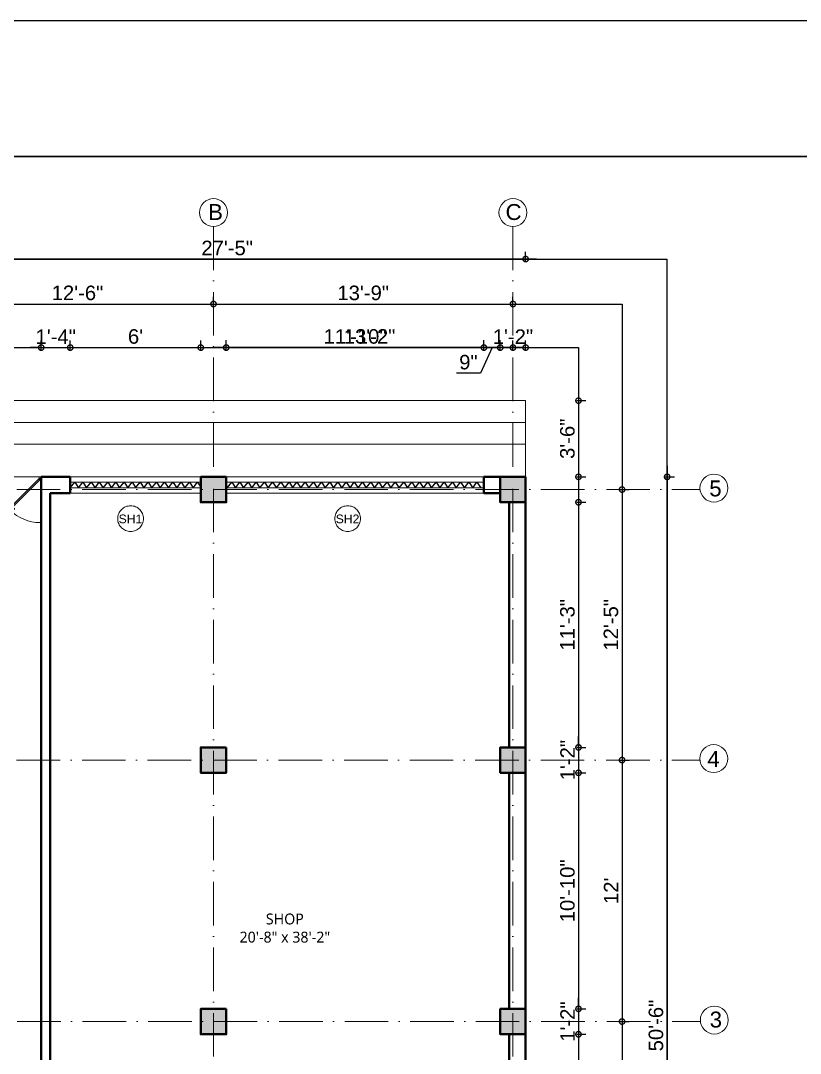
# Model space of a CAD drawing. Header units: inches. Extents: x -71 to 2682309, y -3332 to 801571.
# Drawn here: x 2655795 to 2656225, y 801002 to 801571 of the extents above; entities that cross this region are included whole.
import ezdxf

# ---------------------------------------------------------------- set-up
doc = ezdxf.new("R2010")
doc.units = ezdxf.units.IN
doc.header["$MEASUREMENT"] = 0
doc.header["$PDMODE"] = 99
doc.linetypes.add('ACAD_ISO10W100', pattern=[18, 12, -3, 0, -3])
doc.linetypes.add('SOLID', pattern=[0])
for name, color, linetype, lineweight in [('BORDER', 5, 'Continuous', 60), ('CONC. OUTLINE RA', 150, 'Continuous', 40), ('dimension EA', 251, 'Continuous', 5), ('ele 4', 114, 'Continuous', 9), ('elev 2', 20, 'Continuous', 25), ('HATCH RA', 8, 'Continuous', 9), ('PUERTAS', 7, 'Continuous', 13), ('stair EA', 132, 'Continuous', 5), ('TEXT RA', 254, 'Continuous', 20), ('TEXTURE EA', 8, 'ACAD_ISO10W100', 9), ('wall EA', 24, 'Continuous', 40), ('Win EA', 114, 'Continuous', 5)]:
    doc.layers.add(name, color=color, linetype=linetype, lineweight=lineweight)
for name, color, linetype in [('HACTH', 7, 'Continuous'), ('lettring', 7, 'Continuous'), ('text EA', 7, 'Continuous')]:
    doc.layers.add(name, color=color, linetype=linetype)
doc.styles.add('EAPL', font='arial.ttf', dxfattribs={"height": 8})
doc.styles.get("Standard").update_dxf_attribs({"font": 'arial.ttf'})
doc.dimstyles.new('EA Copy of 1-8', dxfattribs={"dimtxt": 8, "dimasz": 6, "dimexe": 4, "dimexo": 6, "dimgap": 2, "dimtad": 1, "dimdec": 0, "dimzin": 0, "dimdsep": 46, "dimlunit": 3, "dimtxsty": 'EAPL', "dimblk": 'DOTSMALL', "dimcen": -0.09, "dimdle": 6, "dimclrd": 256, "dimclre": 256, "dimclrt": 256, "dimadec": 0, "dimazin": 0, "dimtfac": 8, "dimtdec": 0, "dimtix": 1, "dimtmove": 0, "dimatfit": 3, "dimldrblk": 'OPEN30', "dimfxl": 1, "dimfxlon": 1, "dimtolj": 1, "dimtzin": 0, "dimlwd": -1, "dimlwe": -1, "dimarcsym": 0})

# ---------------------------------------------------------------- blocks, each defined once
blk = doc.blocks.new('COLUMN')
at = {"layer": 'HACTH', "lineweight": 30, "transparency": 33554541}
h = blk.add_hatch(color=256, dxfattribs=at)
h.dxf.hatch_style = 1
h.paths.add_polyline_path([(2659104.19, 784576.38), (2659090.19, 784576.38), (2659090.19, 784562.38), (2659104.19, 784562.38)])
at = {"layer": 'CONC. OUTLINE RA'}
blk.add_lwpolyline([(2659090.19, 784576.38), (2659104.19, 784576.38), (2659104.19, 784562.38), (2659090.19, 784562.38)], close=True, dxfattribs=at)
blk = doc.blocks.new('3ft')
at = {"layer": 'PUERTAS', "color": 6}
for p, q in [((1.01, 2.52), (25.23, 26.74)), ((26.05, 25.92), (1.77, 1.64)), ((26.05, 25.92), (25.23, 26.74)), ((0, 2.4), (0, 0)), ((0.72, 2.4), (0, 2.4)), ((1.6, 0), (0, 0)), ((0.72, 1.52), (0.72, 2.44)), ((0.8, 1.52), (0.72, 1.52)), ((0.8, 1.52), (0.8, 2.41)), ((0.8, 1.2), (0.8, 1.52)), ((1.6, 1.2), (0.8, 1.2)), ((1.57, 1.84), (0.94, 2.47)), ((1.63, 1.89), (0.97, 2.55)), ((1.63, 1.89), (1.57, 1.84)), ((1.77, 1.64), (1.57, 1.84)), ((1.6, 0), (1.6, 1.2)), ((34.4, 0), (34.4, 1.2)), ((34.4, 1.2), (35.2, 1.2)), ((34.4, 0), (36, 0)), ((35.2, 1.2), (35.2, 2.4)), ((35.2, 2.4), (36, 2.4)), ((36, 0), (36, 2.4))]:
    blk.add_line(p, q, dxfattribs=at)
at = {"layer": 'PUERTAS', "color": 8}
for p, q in [((22.57, 24.94), (21.65, 25.68)), ((22.63, 24.99), (21.69, 25.75)), ((22.74, 25.1), (21.84, 25.9)), ((22.13, 26.28), (21.98, 26.13)), ((22.88, 25.24), (22.01, 26.06)), ((22.13, 26.28), (22.27, 26.42)), ((22.29, 26.41), (22.27, 26.42)), ((23.16, 25.52), (22.34, 26.39)), ((23.3, 25.66), (22.5, 26.56)), ((23.41, 25.77), (22.65, 26.71)), ((23.46, 25.83), (22.72, 26.75)), ((22.95, 24.96), (22.84, 25.07)), ((22.98, 24.99), (22.86, 25.1)), ((23.03, 25.04), (22.91, 25.15)), ((23.11, 25.12), (22.99, 25.23)), ((23.28, 25.3), (23.17, 25.41)), ((23.36, 25.37), (23.25, 25.49)), ((23.31, 24.94), (23.28, 25.08)), ((23.41, 25.43), (23.3, 25.54)), ((23.46, 25.09), (23.32, 25.13)), ((23.44, 25.45), (23.33, 25.56)), ((23.64, 25.27), (23.41, 25.22)), ((23.87, 25.49), (23.49, 25.3)), ((24.08, 25.71), (23.57, 25.38)), ((22.69, 24.32), (23.02, 24.83)), ((22.91, 24.53), (23.1, 24.91)), ((23.13, 24.76), (23.18, 24.99)), ((23.63, 23.38), (24.14, 23.72)), ((23.84, 23.6), (24.22, 23.79)), ((24.07, 23.82), (24.3, 23.88)), ((24.25, 24), (24.39, 23.97)), ((24.25, 23.26), (24.99, 22.34)), ((24.27, 23.64), (24.38, 23.53)), ((24.3, 23.67), (24.41, 23.56)), ((24.3, 23.32), (25.06, 22.38)), ((24.35, 23.72), (24.46, 23.61)), ((24.4, 24.15), (24.43, 24.01)), ((24.41, 23.43), (25.2, 22.53)), ((24.43, 23.8), (24.54, 23.69)), ((24.58, 24.33), (24.52, 24.1)), ((24.55, 23.57), (25.37, 22.7)), ((24.6, 23.97), (24.72, 23.86)), ((24.8, 24.56), (24.61, 24.18)), ((25.02, 24.77), (24.68, 24.26)), ((24.68, 24.05), (24.79, 23.94)), ((24.73, 24.1), (24.85, 23.99)), ((24.76, 24.13), (24.87, 24.02)), ((24.83, 23.85), (25.7, 23.03)), ((24.97, 23.99), (25.87, 23.2)), ((25.08, 24.1), (26.02, 23.34)), ((25.14, 24.15), (26.06, 23.41)), ((25.58, 22.82), (25.43, 22.67)), ((25.58, 22.82), (25.73, 22.97)), ((25.72, 22.98), (25.73, 22.97)), ((0, 0), (36, 0))]:
    blk.add_line(p, q, dxfattribs=at)
at = {"layer": 'PUERTAS', "color": 1}
for p, q in [((21.67, 25.73), (22.17, 26.23)), ((22.49, 24.95), (21.67, 25.61)), ((21.7, 25.82), (22.14, 26.26)), ((21.73, 25.79), (21.7, 25.82)), ((22.58, 26.7), (22.14, 26.26)), ((22.67, 26.73), (22.17, 26.23)), ((22.61, 26.67), (22.58, 26.7)), ((22.6, 24.96), (23.02, 25.38)), ((22.7, 25.07), (22.71, 25.06)), ((23.45, 25.91), (22.79, 26.73)), ((22.82, 25.06), (23.08, 25.32)), ((22.94, 24.95), (22.83, 25.07)), ((22.93, 24.94), (23.19, 25.21)), ((23.44, 25.81), (23.02, 25.38)), ((23.34, 25.58), (23.08, 25.32)), ((23.46, 25.47), (23.19, 25.21)), ((23.33, 25.7), (23.34, 25.69)), ((23.45, 25.46), (23.33, 25.57)), ((23.57, 25.47), (23.57, 25.47)), ((24.15, 25.79), (23.68, 25.48)), ((23.68, 25.48), (23.68, 25.48)), ((24.27, 25.78), (24.26, 25.79)), ((22.61, 24.25), (22.92, 24.72)), ((22.62, 24.13), (22.61, 24.14)), ((22.92, 24.72), (22.92, 24.72)), ((22.93, 24.84), (22.93, 24.83)), ((23.44, 23.31), (23.45, 23.3)), ((23.56, 23.3), (24.03, 23.61)), ((24.03, 23.61), (24.03, 23.62)), ((24.14, 23.62), (24.14, 23.62)), ((24.25, 23.62), (24.51, 23.89)), ((24.26, 23.29), (24.69, 23.71)), ((24.26, 23.63), (24.37, 23.52)), ((24.26, 23.18), (24.92, 22.37)), ((24.37, 23.52), (24.63, 23.77)), ((24.37, 23.4), (24.37, 23.4)), ((24.78, 24.15), (24.51, 23.89)), ((24.89, 24.03), (24.63, 23.77)), ((25.11, 24.14), (24.69, 23.71)), ((24.77, 24.14), (24.88, 24.03)), ((24.79, 24.38), (24.78, 24.37)), ((24.78, 24.26), (24.78, 24.26)), ((25.1, 24.84), (24.79, 24.38)), ((25, 24.03), (25, 24.03)), ((25.04, 22.36), (25.54, 22.86)), ((25.09, 24.96), (25.1, 24.95)), ((25.1, 22.42), (25.13, 22.39)), ((25.13, 22.39), (25.57, 22.83)), ((25.22, 24.14), (26.03, 23.48)), ((26.04, 23.37), (25.54, 22.86)), ((26.01, 23.27), (25.57, 22.83)), ((25.98, 23.3), (26.01, 23.27))]:
    blk.add_line(p, q, dxfattribs=at)
at = {"layer": 'PUERTAS', "color": 2}
for p, q in [((21.99, 26.11), (21.98, 26.13)), ((25.42, 22.68), (25.43, 22.67))]:
    blk.add_line(p, q, dxfattribs=at)
at = {"layer": 'PUERTAS', "color": 6}
for radius in [0.155, 0.0752]:
    blk.add_circle((0.82, 2.56), radius, dxfattribs=at)
blk.add_arc((0.82, 2.56), 34.38, 359.72845, 90.03333, dxfattribs=at)
at = {"layer": 'PUERTAS', "color": 1}
for centre, start, end in [((22.73, 26.68), 38.92363, 135), ((22.77, 25.12), 225, 315), ((23.28, 25.63), 315, 45), ((23.39, 25.86), 315, 38.92363), ((23.51, 25.41), 50.25725, 135), ((23.62, 25.53), 230.25725, 315), ((24.2, 25.73), 45, 135), ((22.54, 25.01), 231.07637, 315), ((22.67, 24.2), 135, 225), ((22.99, 24.89), 135, 219.74275), ((22.87, 24.78), 315, 39.74275), ((23.51, 23.36), 225, 315), ((24.09, 23.56), 50.25725, 135), ((24.2, 23.68), 230.25725, 315), ((24.32, 23.23), 135, 218.92363), ((24.42, 23.46), 135, 225), ((24.84, 24.31), 135, 219.74275), ((24.72, 24.21), 315, 39.74275), ((24.94, 23.98), 45, 135), ((24.98, 22.42), 218.92363, 315), ((25.04, 24.89), 315, 45), ((25.17, 24.08), 51.07637, 135), ((25.98, 23.42), 315, 51.07637)]:
    blk.add_arc(centre, 0.08, start, end, dxfattribs=at)
blk = doc.blocks.new('*U327')
at = {"color": 3, "xscale": -1}
blk.add_blockref('3ft', (42, 0), dxfattribs=at)
blk = doc.blocks.new('_DotSmall')
at = {"color": 0, "linetype": 'ByBlock', "const_width": 0.5}
blk.add_lwpolyline([(-0.0625, 0, 1), (0.0625, 0, 1)], format="xyb", close=True, dxfattribs=at)
blk = doc.blocks.new('*D336')
at = {"layer": 'Defpoints', "color": 0, "transparency": 16777216}
for p in [(2656073.54, 801319.52), (11434.87, 800733.14), (11512.98, 800733.14)]:
    blk.add_point(p, dxfattribs=at)
at = {"layer": 'dimension EA', "transparency": 16777216}
for p, q in [((11512.98, 801325.52), (11512.98, 800727.14)), ((11513.98, 801319.52), (11508.98, 801319.52)), ((11511.98, 800733.14), (11516.98, 800733.14))]:
    blk.add_line(p, q, dxfattribs=at)
at = {"layer": 'dimension EA', "transparency": 16777216, "xscale": 6, "yscale": 6, "zscale": 6}
for p, rotation in [((11512.98, 801319.52), 90), ((11512.98, 800733.14), 270)]:
    blk.add_blockref('_DotSmall', p, dxfattribs=dict(at, rotation=rotation))
at = {"layer": 'dimension EA', "transparency": 16777216, "insert": (11506.89, 801026.33), "char_height": 8, "attachment_point": 5, "rotation": 90, "style": 'EAPL'}
blk.add_mtext('\\A1;48\'-10"', dxfattribs=at)
blk = doc.blocks.new('_Open30')
at = {"color": 0, "linetype": 'ByBlock', "lineweight": -2}
for p, q in [((-1, 0.268), (0, 0)), ((0, 0), (-1, -0.268)), ((0, 0), (-1, 0))]:
    blk.add_line(p, q, dxfattribs=at)
blk = doc.blocks.new('*D461')
at = {"layer": 'Defpoints', "color": 0, "transparency": 16777216}
for p in [(2655806.61, 801390.7), (2655758.64, 801319.52), (2655806.61, 801319.52)]:
    blk.add_point(p, dxfattribs=at)
at = {"layer": 'lettring', "transparency": 16777216}
for p, q in [((2655758.64, 801389.7), (2655758.64, 801394.7)), ((2655806.61, 801389.7), (2655806.61, 801394.7)), ((2655752.64, 801390.7), (2655812.61, 801390.7))]:
    blk.add_line(p, q, dxfattribs=at)
at = {"layer": 'lettring', "transparency": 16777216, "xscale": 6, "yscale": 6, "zscale": 6, "rotation": 180}
blk.add_blockref('_DotSmall', (2655758.64, 801390.7), dxfattribs=at)
at = {"layer": 'lettring', "transparency": 16777216, "xscale": 6, "yscale": 6, "zscale": 6}
blk.add_blockref('_DotSmall', (2655806.61, 801390.7), dxfattribs=at)
at = {"layer": 'lettring', "transparency": 16777216, "insert": (2655782.62, 801396.7), "char_height": 8, "attachment_point": 5, "style": 'EAPL'}
blk.add_mtext("\\A1;4'", dxfattribs=at)
blk = doc.blocks.new('*D462')
at = {"layer": 'Defpoints', "color": 0, "transparency": 16777216}
for p in [(2655822.61, 801390.7), (2655806.61, 801319.52), (2655822.61, 801319.52)]:
    blk.add_point(p, dxfattribs=at)
at = {"layer": 'lettring', "transparency": 16777216}
for p, q in [((2655806.61, 801389.7), (2655806.61, 801394.7)), ((2655822.61, 801389.7), (2655822.61, 801394.7)), ((2655806.61, 801390.7), (2655800.61, 801390.7)), ((2655806.61, 801390.7), (2655822.61, 801390.7)), ((2655822.61, 801390.7), (2655828.61, 801390.7))]:
    blk.add_line(p, q, dxfattribs=at)
at = {"layer": 'lettring', "transparency": 16777216, "xscale": 6, "yscale": 6, "zscale": 6}
blk.add_blockref('_DotSmall', (2655806.61, 801390.7), dxfattribs=at)
at = {"layer": 'lettring', "transparency": 16777216, "xscale": 6, "yscale": 6, "zscale": 6, "rotation": 180}
blk.add_blockref('_DotSmall', (2655822.61, 801390.7), dxfattribs=at)
at = {"layer": 'lettring', "transparency": 16777216, "insert": (2655814.61, 801396.72), "char_height": 8, "attachment_point": 5, "style": 'EAPL'}
blk.add_mtext('\\A1;1\'-4"', dxfattribs=at)
blk = doc.blocks.new('*D463')
at = {"layer": 'Defpoints', "color": 0, "transparency": 16777216}
for p in [(2655894.54, 801390.7), (2655822.61, 801319.52), (2655894.54, 801319.52)]:
    blk.add_point(p, dxfattribs=at)
at = {"layer": 'lettring', "transparency": 16777216}
for p, q in [((2655822.61, 801389.7), (2655822.61, 801394.7)), ((2655894.54, 801389.7), (2655894.54, 801394.7)), ((2655816.61, 801390.7), (2655900.54, 801390.7))]:
    blk.add_line(p, q, dxfattribs=at)
at = {"layer": 'lettring', "transparency": 16777216, "xscale": 6, "yscale": 6, "zscale": 6, "rotation": 180}
blk.add_blockref('_DotSmall', (2655822.61, 801390.7), dxfattribs=at)
at = {"layer": 'lettring', "transparency": 16777216, "xscale": 6, "yscale": 6, "zscale": 6}
blk.add_blockref('_DotSmall', (2655894.54, 801390.7), dxfattribs=at)
at = {"layer": 'lettring', "transparency": 16777216, "insert": (2655858.57, 801396.79), "char_height": 8, "attachment_point": 5, "style": 'EAPL'}
blk.add_mtext("\\A1;6'", dxfattribs=at)
blk = doc.blocks.new('*D464')
at = {"layer": 'Defpoints', "color": 0, "transparency": 16777216}
for p in [(2655908.54, 801390.7), (2655908.54, 801319.52), (2656066.54, 801319.52)]:
    blk.add_point(p, dxfattribs=at)
at = {"layer": 'lettring', "transparency": 16777216}
for p, q in [((2655908.54, 801389.7), (2655908.54, 801394.7)), ((2656066.54, 801389.7), (2656066.54, 801394.7)), ((2656072.54, 801390.7), (2655902.54, 801390.7))]:
    blk.add_line(p, q, dxfattribs=at)
at = {"layer": 'lettring', "transparency": 16777216, "xscale": 6, "yscale": 6, "zscale": 6, "rotation": 180}
blk.add_blockref('_DotSmall', (2655908.54, 801390.7), dxfattribs=at)
at = {"layer": 'lettring', "transparency": 16777216, "xscale": 6, "yscale": 6, "zscale": 6}
blk.add_blockref('_DotSmall', (2656066.54, 801390.7), dxfattribs=at)
at = {"layer": 'lettring', "transparency": 16777216, "insert": (2655987.54, 801396.79), "char_height": 8, "attachment_point": 5, "style": 'EAPL'}
blk.add_mtext('\\A1;13\'-2"', dxfattribs=at)
blk = doc.blocks.new('*D465')
at = {"layer": 'Defpoints', "color": 0, "transparency": 16777216}
for p in [(2656050.54, 801390.71), (2655908.54, 801319.52), (2656050.54, 801319.56)]:
    blk.add_point(p, dxfattribs=at)
at = {"layer": 'lettring', "transparency": 16777216}
for p, q in [((2655908.54, 801389.71), (2655908.54, 801394.71)), ((2656050.54, 801389.71), (2656050.54, 801394.71)), ((2655902.54, 801390.71), (2656056.54, 801390.71))]:
    blk.add_line(p, q, dxfattribs=at)
at = {"layer": 'lettring', "transparency": 16777216, "xscale": 6, "yscale": 6, "zscale": 6, "rotation": 180}
blk.add_blockref('_DotSmall', (2655908.54, 801390.71), dxfattribs=at)
at = {"layer": 'lettring', "transparency": 16777216, "xscale": 6, "yscale": 6, "zscale": 6}
blk.add_blockref('_DotSmall', (2656050.54, 801390.71), dxfattribs=at)
at = {"layer": 'lettring', "transparency": 16777216, "insert": (2655979.54, 801396.8), "char_height": 8, "attachment_point": 5, "style": 'EAPL'}
blk.add_mtext('\\A1;11\'-10"', dxfattribs=at)
blk = doc.blocks.new('*D466')
at = {"layer": 'Defpoints', "color": 0, "transparency": 16777216}
for p in [(2656059.54, 801390.71), (2656050.54, 801319.56), (2656059.54, 801319.52)]:
    blk.add_point(p, dxfattribs=at)
at = {"layer": 'lettring', "transparency": 16777216}
for p, q in [((2656050.54, 801389.71), (2656050.54, 801394.71)), ((2656059.54, 801389.71), (2656059.54, 801394.71)), ((2656044.54, 801390.71), (2656065.54, 801390.71)), ((2656055.04, 801390.71), (2656048.61, 801376.55)), ((2656048.61, 801376.55), (2656035.41, 801376.55))]:
    blk.add_line(p, q, dxfattribs=at)
at = {"layer": 'lettring', "transparency": 16777216, "xscale": 6, "yscale": 6, "zscale": 6, "rotation": 180}
blk.add_blockref('_DotSmall', (2656050.54, 801390.71), dxfattribs=at)
at = {"layer": 'lettring', "transparency": 16777216, "xscale": 6, "yscale": 6, "zscale": 6}
blk.add_blockref('_DotSmall', (2656059.54, 801390.71), dxfattribs=at)
at = {"layer": 'lettring', "transparency": 16777216, "insert": (2656042.01, 801382.64), "char_height": 8, "attachment_point": 5, "style": 'EAPL'}
blk.add_mtext('\\A1;9"', dxfattribs=at)
blk = doc.blocks.new('*D467')
at = {"layer": 'Defpoints', "color": 0, "transparency": 16777216}
for p in [(2656073.54, 801390.7), (2656059.54, 801319.52), (2656073.54, 801319.52)]:
    blk.add_point(p, dxfattribs=at)
at = {"layer": 'lettring', "transparency": 16777216}
for p, q in [((2656059.54, 801389.7), (2656059.54, 801394.7)), ((2656073.54, 801389.7), (2656073.54, 801394.7)), ((2656059.54, 801390.7), (2656053.54, 801390.7)), ((2656059.54, 801390.7), (2656073.54, 801390.7)), ((2656073.54, 801390.7), (2656079.54, 801390.7))]:
    blk.add_line(p, q, dxfattribs=at)
at = {"layer": 'lettring', "transparency": 16777216, "xscale": 6, "yscale": 6, "zscale": 6}
blk.add_blockref('_DotSmall', (2656059.54, 801390.7), dxfattribs=at)
at = {"layer": 'lettring', "transparency": 16777216, "xscale": 6, "yscale": 6, "zscale": 6, "rotation": 180}
blk.add_blockref('_DotSmall', (2656073.54, 801390.7), dxfattribs=at)
at = {"layer": 'lettring', "transparency": 16777216, "insert": (2656066.54, 801396.72), "char_height": 8, "attachment_point": 5, "style": 'EAPL'}
blk.add_mtext('\\A1;1\'-2"', dxfattribs=at)
blk = doc.blocks.new('*D468')
at = {"layer": 'Defpoints', "color": 0, "transparency": 16777216}
for p in [(2655901.54, 801414.7), (2655751.64, 801312.52), (2655901.54, 801312.52)]:
    blk.add_point(p, dxfattribs=at)
at = {"layer": 'lettring', "transparency": 16777216}
for p, q in [((2655751.64, 801413.7), (2655751.64, 801418.7)), ((2655901.54, 801413.7), (2655901.54, 801418.7)), ((2655745.64, 801414.7), (2655907.54, 801414.7))]:
    blk.add_line(p, q, dxfattribs=at)
at = {"layer": 'lettring', "transparency": 16777216, "xscale": 6, "yscale": 6, "zscale": 6, "rotation": 180}
blk.add_blockref('_DotSmall', (2655751.64, 801414.7), dxfattribs=at)
at = {"layer": 'lettring', "transparency": 16777216, "xscale": 6, "yscale": 6, "zscale": 6}
blk.add_blockref('_DotSmall', (2655901.54, 801414.7), dxfattribs=at)
at = {"layer": 'lettring', "transparency": 16777216, "insert": (2655826.59, 801420.79), "char_height": 8, "attachment_point": 5, "style": 'EAPL'}
blk.add_mtext('\\A1;12\'-6"', dxfattribs=at)
blk = doc.blocks.new('*D469')
at = {"layer": 'Defpoints', "color": 0, "transparency": 16777216}
for p in [(2656066.54, 801414.7), (2655901.54, 801312.52), (2656066.54, 801312.52)]:
    blk.add_point(p, dxfattribs=at)
at = {"layer": 'lettring', "transparency": 16777216}
for p, q in [((2655901.54, 801413.7), (2655901.54, 801418.7)), ((2656066.54, 801413.7), (2656066.54, 801418.7)), ((2655895.54, 801414.7), (2656072.54, 801414.7))]:
    blk.add_line(p, q, dxfattribs=at)
at = {"layer": 'lettring', "transparency": 16777216, "xscale": 6, "yscale": 6, "zscale": 6, "rotation": 180}
blk.add_blockref('_DotSmall', (2655901.54, 801414.7), dxfattribs=at)
at = {"layer": 'lettring', "transparency": 16777216, "xscale": 6, "yscale": 6, "zscale": 6}
blk.add_blockref('_DotSmall', (2656066.54, 801414.7), dxfattribs=at)
at = {"layer": 'lettring', "transparency": 16777216, "insert": (2655984.04, 801420.79), "char_height": 8, "attachment_point": 5, "style": 'EAPL'}
blk.add_mtext('\\A1;13\'-9"', dxfattribs=at)
blk = doc.blocks.new('*D470')
at = {"layer": 'Defpoints', "color": 0, "transparency": 16777216}
for p in [(2655744.64, 801439.45), (2655744.64, 801319.52), (2656073.54, 801319.52)]:
    blk.add_point(p, dxfattribs=at)
at = {"layer": 'lettring', "transparency": 16777216}
for p, q in [((2655744.64, 801438.45), (2655744.64, 801443.45)), ((2656073.54, 801438.45), (2656073.54, 801443.45)), ((2656079.54, 801439.45), (2655738.64, 801439.45))]:
    blk.add_line(p, q, dxfattribs=at)
at = {"layer": 'lettring', "transparency": 16777216, "xscale": 6, "yscale": 6, "zscale": 6, "rotation": 180}
blk.add_blockref('_DotSmall', (2655744.64, 801439.45), dxfattribs=at)
at = {"layer": 'lettring', "transparency": 16777216, "xscale": 6, "yscale": 6, "zscale": 6}
blk.add_blockref('_DotSmall', (2656073.54, 801439.45), dxfattribs=at)
at = {"layer": 'lettring', "transparency": 16777216, "insert": (2655909.09, 801445.53), "char_height": 8, "attachment_point": 5, "style": 'EAPL'}
blk.add_mtext('\\A1;27\'-5"', dxfattribs=at)
blk = doc.blocks.new('*D471')
at = {"layer": 'Defpoints', "color": 0, "transparency": 16777216}
for p in [(2656073.54, 801361.49), (2656073.54, 801319.52), (2656102.66, 801319.52)]:
    blk.add_point(p, dxfattribs=at)
at = {"layer": 'lettring', "transparency": 16777216}
for p, q in [((2656102.66, 801367.49), (2656102.66, 801313.52)), ((2656101.66, 801361.49), (2656106.66, 801361.49)), ((2656101.66, 801319.52), (2656106.66, 801319.52))]:
    blk.add_line(p, q, dxfattribs=at)
at = {"layer": 'lettring', "transparency": 16777216, "xscale": 6, "yscale": 6, "zscale": 6}
for p, rotation in [((2656102.66, 801361.49), 90), ((2656102.66, 801319.52), 270)]:
    blk.add_blockref('_DotSmall', p, dxfattribs=dict(at, rotation=rotation))
at = {"layer": 'lettring', "transparency": 16777216, "insert": (2656096.57, 801340.5), "char_height": 8, "attachment_point": 5, "rotation": 90, "style": 'EAPL'}
blk.add_mtext('\\A1;3\'-6"', dxfattribs=at)
blk = doc.blocks.new('*D472')
at = {"layer": 'Defpoints', "color": 0, "transparency": 16777216}
for p in [(0, 801319.52), (29.12, 801305.52), (2656073.44, 801305.52)]:
    blk.add_point(p, dxfattribs=at)
at = {"layer": 'lettring', "transparency": 16777216}
for p, q in [((29.12, 801319.52), (29.12, 801325.52)), ((28.12, 801319.52), (33.12, 801319.52)), ((29.12, 801319.52), (29.12, 801305.52)), ((30.12, 801305.52), (25.12, 801305.52)), ((29.12, 801305.52), (29.12, 801299.52))]:
    blk.add_line(p, q, dxfattribs=at)
at = {"layer": 'lettring', "transparency": 16777216, "xscale": 6, "yscale": 6, "zscale": 6}
for p, rotation in [((29.12, 801319.52), 270), ((29.12, 801305.52), 90)]:
    blk.add_blockref('_DotSmall', p, dxfattribs=dict(at, rotation=rotation))
at = {"layer": 'lettring', "transparency": 16777216, "insert": (23.1, 801312.52), "char_height": 8, "attachment_point": 5, "rotation": 90, "style": 'EAPL'}
blk.add_mtext('\\A1;1\'-2"', dxfattribs=at)
blk = doc.blocks.new('*D473')
at = {"layer": 'Defpoints', "color": 0, "transparency": 16777216}
for p in [(2656073.44, 801305.52), (2656073.54, 801170.52), (2656102.66, 801170.52)]:
    blk.add_point(p, dxfattribs=at)
at = {"layer": 'lettring', "transparency": 16777216}
for p, q in [((2656102.66, 801311.52), (2656102.66, 801164.52)), ((2656101.66, 801305.52), (2656106.66, 801305.52)), ((2656101.66, 801170.52), (2656106.66, 801170.52))]:
    blk.add_line(p, q, dxfattribs=at)
at = {"layer": 'lettring', "transparency": 16777216, "xscale": 6, "yscale": 6, "zscale": 6}
for p, rotation in [((2656102.66, 801305.52), 90), ((2656102.66, 801170.52), 270)]:
    blk.add_blockref('_DotSmall', p, dxfattribs=dict(at, rotation=rotation))
at = {"layer": 'lettring', "transparency": 16777216, "insert": (2656096.57, 801238.02), "char_height": 8, "attachment_point": 5, "rotation": 90, "style": 'EAPL'}
blk.add_mtext('\\A1;11\'-3"', dxfattribs=at)
blk = doc.blocks.new('*D474')
at = {"layer": 'Defpoints', "color": 0, "transparency": 16777216}
for p in [(2656073.54, 801170.52), (2656073.54, 801156.52), (2656102.66, 801156.52)]:
    blk.add_point(p, dxfattribs=at)
at = {"layer": 'lettring', "transparency": 16777216}
for p, q in [((2656102.66, 801170.52), (2656102.66, 801176.52)), ((2656101.66, 801170.52), (2656106.66, 801170.52)), ((2656102.66, 801170.52), (2656102.66, 801156.52)), ((2656101.66, 801156.52), (2656106.66, 801156.52)), ((2656102.66, 801156.52), (2656102.66, 801150.52))]:
    blk.add_line(p, q, dxfattribs=at)
at = {"layer": 'lettring', "transparency": 16777216, "xscale": 6, "yscale": 6, "zscale": 6}
for p, rotation in [((2656102.66, 801170.52), 270), ((2656102.66, 801156.52), 90)]:
    blk.add_blockref('_DotSmall', p, dxfattribs=dict(at, rotation=rotation))
at = {"layer": 'lettring', "transparency": 16777216, "insert": (2656096.64, 801163.52), "char_height": 8, "attachment_point": 5, "rotation": 90, "style": 'EAPL'}
blk.add_mtext('\\A1;1\'-2"', dxfattribs=at)
blk = doc.blocks.new('*D475')
at = {"layer": 'Defpoints', "color": 0, "transparency": 16777216}
for p in [(2656073.54, 801156.52), (2656073.54, 801026.51), (2656102.66, 801026.51)]:
    blk.add_point(p, dxfattribs=at)
at = {"layer": 'lettring', "transparency": 16777216}
for p, q in [((2656102.66, 801162.52), (2656102.66, 801020.51)), ((2656101.66, 801156.52), (2656106.66, 801156.52)), ((2656101.66, 801026.51), (2656106.66, 801026.51))]:
    blk.add_line(p, q, dxfattribs=at)
at = {"layer": 'lettring', "transparency": 16777216, "xscale": 6, "yscale": 6, "zscale": 6}
for p, rotation in [((2656102.66, 801156.52), 90), ((2656102.66, 801026.51), 270)]:
    blk.add_blockref('_DotSmall', p, dxfattribs=dict(at, rotation=rotation))
at = {"layer": 'lettring', "transparency": 16777216, "insert": (2656096.57, 801091.51), "char_height": 8, "attachment_point": 5, "rotation": 90, "style": 'EAPL'}
blk.add_mtext('\\A1;10\'-10"', dxfattribs=at)
blk = doc.blocks.new('*D476')
at = {"layer": 'Defpoints', "color": 0, "transparency": 16777216}
for p in [(2656073.54, 801026.51), (2656073.54, 801012.51), (2656102.66, 801012.51)]:
    blk.add_point(p, dxfattribs=at)
at = {"layer": 'lettring', "transparency": 16777216}
for p, q in [((2656102.66, 801026.51), (2656102.66, 801032.51)), ((2656101.66, 801026.51), (2656106.66, 801026.51)), ((2656102.66, 801026.51), (2656102.66, 801012.51)), ((2656101.66, 801012.51), (2656106.66, 801012.51)), ((2656102.66, 801012.51), (2656102.66, 801006.51))]:
    blk.add_line(p, q, dxfattribs=at)
at = {"layer": 'lettring', "transparency": 16777216, "xscale": 6, "yscale": 6, "zscale": 6}
for p, rotation in [((2656102.66, 801026.51), 270), ((2656102.66, 801012.51), 90)]:
    blk.add_blockref('_DotSmall', p, dxfattribs=dict(at, rotation=rotation))
at = {"layer": 'lettring', "transparency": 16777216, "insert": (2656096.64, 801019.51), "char_height": 8, "attachment_point": 5, "rotation": 90, "style": 'EAPL'}
blk.add_mtext('\\A1;1\'-2"', dxfattribs=at)
blk = doc.blocks.new('*D477')
at = {"layer": 'Defpoints', "color": 0, "transparency": 16777216}
for p in [(2656073.54, 801012.51), (2656073.54, 800857.02), (2656102.66, 800857.02)]:
    blk.add_point(p, dxfattribs=at)
at = {"layer": 'lettring', "transparency": 16777216}
for p, q in [((2656102.66, 801018.51), (2656102.66, 800851.02)), ((2656101.66, 801012.51), (2656106.66, 801012.51)), ((2656101.66, 800857.02), (2656106.66, 800857.02))]:
    blk.add_line(p, q, dxfattribs=at)
at = {"layer": 'lettring', "transparency": 16777216, "xscale": 6, "yscale": 6, "zscale": 6}
for p, rotation in [((2656102.66, 801012.51), 90), ((2656102.66, 800857.02), 270)]:
    blk.add_blockref('_DotSmall', p, dxfattribs=dict(at, rotation=rotation))
at = {"layer": 'lettring', "transparency": 16777216, "insert": (2656096.64, 800934.76), "char_height": 8, "attachment_point": 5, "rotation": 90, "style": 'EAPL'}
blk.add_mtext('\\A1;12\'-11"', dxfattribs=at)
blk = doc.blocks.new('*D494')
at = {"layer": 'Defpoints', "color": 0, "transparency": 16777216}
for p in [(0, 801319.52), (-29.14, 801305.52), (2656356.37, 801305.52)]:
    blk.add_point(p, dxfattribs=at)
at = {"layer": 'lettring', "transparency": 16777216}
for p, q in [((-29.14, 801319.52), (-29.14, 801325.52)), ((-28.14, 801319.52), (-33.14, 801319.52)), ((-29.14, 801319.52), (-29.14, 801305.52)), ((-28.14, 801305.52), (-33.14, 801305.52)), ((-29.14, 801305.52), (-29.14, 801299.52))]:
    blk.add_line(p, q, dxfattribs=at)
at = {"layer": 'lettring', "transparency": 16777216, "xscale": 6, "yscale": 6, "zscale": 6}
for p, rotation in [((-29.14, 801319.52), 270), ((-29.14, 801305.52), 90)]:
    blk.add_blockref('_DotSmall', p, dxfattribs=dict(at, rotation=rotation))
at = {"layer": 'lettring', "transparency": 16777216, "insert": (-35.16, 801312.52), "char_height": 8, "attachment_point": 5, "rotation": 90, "style": 'EAPL'}
blk.add_mtext('\\A1;1\'-2"', dxfattribs=at)
blk = doc.blocks.new('*D508')
at = {"layer": 'Defpoints', "color": 0, "transparency": 16777216}
for p in [(2656066.54, 801312.52), (2656066.54, 801163.52), (2656126.66, 801163.52)]:
    blk.add_point(p, dxfattribs=at)
at = {"layer": 'lettring', "transparency": 16777216}
for p, q in [((2656126.66, 801318.52), (2656126.66, 801157.52)), ((2656125.66, 801312.52), (2656130.66, 801312.52)), ((2656125.66, 801163.52), (2656130.66, 801163.52))]:
    blk.add_line(p, q, dxfattribs=at)
at = {"layer": 'lettring', "transparency": 16777216, "xscale": 6, "yscale": 6, "zscale": 6}
for p, rotation in [((2656126.66, 801312.52), 90), ((2656126.66, 801163.52), 270)]:
    blk.add_blockref('_DotSmall', p, dxfattribs=dict(at, rotation=rotation))
at = {"layer": 'lettring', "transparency": 16777216, "insert": (2656120.57, 801238.02), "char_height": 8, "attachment_point": 5, "rotation": 90, "style": 'EAPL'}
blk.add_mtext('\\A1;12\'-5"', dxfattribs=at)
blk = doc.blocks.new('*D509')
at = {"layer": 'Defpoints', "color": 0, "transparency": 16777216}
for p in [(2656066.54, 801163.52), (2656066.54, 801019.51), (2656126.66, 801019.51)]:
    blk.add_point(p, dxfattribs=at)
at = {"layer": 'lettring', "transparency": 16777216}
for p, q in [((2656126.66, 801169.52), (2656126.66, 801013.51)), ((2656125.66, 801163.52), (2656130.66, 801163.52)), ((2656125.66, 801019.51), (2656130.66, 801019.51))]:
    blk.add_line(p, q, dxfattribs=at)
at = {"layer": 'lettring', "transparency": 16777216, "xscale": 6, "yscale": 6, "zscale": 6}
for p, rotation in [((2656126.66, 801163.52), 90), ((2656126.66, 801019.51), 270)]:
    blk.add_blockref('_DotSmall', p, dxfattribs=dict(at, rotation=rotation))
at = {"layer": 'lettring', "transparency": 16777216, "insert": (2656120.64, 801091.51), "char_height": 8, "attachment_point": 5, "rotation": 90, "style": 'EAPL'}
blk.add_mtext("\\A1;12'", dxfattribs=at)
blk = doc.blocks.new('*D510')
at = {"layer": 'Defpoints', "color": 0, "transparency": 16777216}
for p in [(2656066.54, 801019.51), (2656066.54, 800850.02), (2656126.66, 800850.02)]:
    blk.add_point(p, dxfattribs=at)
at = {"layer": 'lettring', "transparency": 16777216}
for p, q in [((2656126.66, 801025.51), (2656126.66, 800844.02)), ((2656125.66, 801019.51), (2656130.66, 801019.51)), ((2656125.66, 800850.02), (2656130.66, 800850.02))]:
    blk.add_line(p, q, dxfattribs=at)
at = {"layer": 'lettring', "transparency": 16777216, "xscale": 6, "yscale": 6, "zscale": 6}
for p, rotation in [((2656126.66, 801019.51), 90), ((2656126.66, 800850.02), 270)]:
    blk.add_blockref('_DotSmall', p, dxfattribs=dict(at, rotation=rotation))
at = {"layer": 'lettring', "transparency": 16777216, "insert": (2656120.64, 800934.76), "char_height": 8, "attachment_point": 5, "rotation": 90, "style": 'EAPL'}
blk.add_mtext('\\A1;14\'-1"', dxfattribs=at)
blk = doc.blocks.new('*D512')
at = {"layer": 'Defpoints', "color": 0, "transparency": 16777216}
for p in [(2656073.54, 801319.52), (2656073.44, 800715.14), (2656151.4, 800715.13)]:
    blk.add_point(p, dxfattribs=at)
at = {"layer": 'lettring', "transparency": 16777216}
for p, q in [((2656151.5, 801325.5), (2656151.4, 800709.13)), ((2656150.5, 801319.51), (2656155.5, 801319.5)), ((2656150.4, 800715.13), (2656155.4, 800715.12))]:
    blk.add_line(p, q, dxfattribs=at)
at = {"layer": 'lettring', "transparency": 16777216, "xscale": 6, "yscale": 6, "zscale": 6}
for p, rotation in [((2656151.5, 801319.5), 89.99097236137503), ((2656151.4, 800715.13), 269.990972361375)]:
    blk.add_blockref('_DotSmall', p, dxfattribs=dict(at, rotation=rotation))
at = {"layer": 'lettring', "transparency": 16777216, "insert": (2656145.36, 801017.32), "char_height": 8, "attachment_point": 5, "rotation": 89.991, "style": 'EAPL'}
blk.add_mtext('\\A1;50\'-6"', dxfattribs=at)

msp = doc.modelspace()

# ---------------------------------------------------------------- linework, layer by layer
at = {"layer": 'BORDER', "lineweight": 30}
msp.add_lwpolyline([(2658533.98, 801495.99), (2656997.87, 801495.99), (2655557.36, 801495.99), (2655557.36, 800447.59), (2655557.36, 799405.33), (2656997.87, 799405.33), (2658533.98, 799405.33)], dxfattribs=at)
at = {"layer": 'Defpoints'}
for points in [[(2655428.79, 801570.77), (2658596.79, 801570.77), (2658596.79, 799330.54), (2655428.79, 799330.54)], [(2655666.69, 801439.45), (2656151.4, 801439.45), (2656151.4, 800617.11), (2655666.69, 800617.11)], [(2655691.43, 801414.7), (2656126.66, 801414.7), (2656126.66, 800641.85), (2655691.43, 800641.85)], [(2655715.43, 801390.7), (2656102.66, 801390.7), (2656102.66, 800665.85), (2655715.43, 800665.85)]]:
    msp.add_lwpolyline(points, close=True, dxfattribs=at)
at = {"layer": 'ele 4', "linetype": 'SOLID'}
for p, q in [((2656050.54, 801319.52), (2655744.64, 801319.52)), ((2655894.54, 801316.52), (2655822.61, 801316.52)), ((2656050.54, 801316.55), (2655908.54, 801316.55)), ((2656073.54, 801319.52), (2656059.54, 801319.52)), ((2655822.61, 801313.48), (2655894.54, 801313.48)), ((2655822.61, 801310.48), (2655894.54, 801310.48)), ((2655908.54, 801313.52), (2656050.54, 801313.52)), ((2655908.54, 801310.52), (2656050.54, 801310.52))]:
    msp.add_line(p, q, dxfattribs=at)
at = {"layer": 'elev 2'}
for p, q in [((2655822.61, 801313.48), (2655825.14, 801316.52)), ((2655825.14, 801316.52), (2655827.2, 801313.48)), ((2655827.2, 801313.48), (2655829.58, 801316.52)), ((2655829.58, 801316.52), (2655831.66, 801313.48)), ((2655831.66, 801313.48), (2655834.2, 801316.52)), ((2655834.2, 801316.52), (2655836.26, 801313.48)), ((2655836.26, 801313.48), (2655838.63, 801316.52)), ((2655838.63, 801316.52), (2655840.72, 801313.48)), ((2655840.72, 801313.48), (2655843.25, 801316.52)), ((2655843.25, 801316.52), (2655845.31, 801313.48)), ((2655845.31, 801313.48), (2655847.69, 801316.52)), ((2655847.69, 801316.52), (2655849.77, 801313.48)), ((2655849.77, 801313.48), (2655852.31, 801316.52)), ((2655852.31, 801316.52), (2655854.37, 801313.48)), ((2655854.37, 801313.48), (2655856.74, 801316.52)), ((2655856.74, 801316.52), (2655858.83, 801313.48)), ((2655858.57, 801313.48), (2655861.11, 801316.52)), ((2655861.11, 801316.52), (2655863.17, 801313.48)), ((2655863.17, 801313.48), (2655865.54, 801316.52)), ((2655865.54, 801316.52), (2655867.63, 801313.48)), ((2655867.63, 801313.48), (2655870.17, 801316.52)), ((2655870.17, 801316.52), (2655872.22, 801313.48)), ((2655872.22, 801313.48), (2655874.6, 801316.52)), ((2655874.6, 801316.52), (2655876.68, 801313.48)), ((2655876.68, 801313.48), (2655879.22, 801316.52)), ((2655879.22, 801316.52), (2655881.28, 801313.48)), ((2655881.28, 801313.48), (2655883.65, 801316.52)), ((2655883.65, 801316.52), (2655885.74, 801313.48)), ((2655885.74, 801313.48), (2655888.28, 801316.52)), ((2655888.28, 801316.52), (2655890.33, 801313.48)), ((2655890.33, 801313.48), (2655892.71, 801316.52)), ((2655892.71, 801316.52), (2655894.54, 801313.85)), ((2655909.04, 801313.52), (2655911.58, 801316.55)), ((2655911.58, 801316.55), (2655913.63, 801313.52)), ((2655913.63, 801313.52), (2655916.01, 801316.55)), ((2655916.01, 801316.55), (2655918.1, 801313.52)), ((2655918.1, 801313.52), (2655920.63, 801316.55)), ((2655920.63, 801316.55), (2655922.69, 801313.52)), ((2655922.69, 801313.52), (2655925.07, 801316.55)), ((2655925.07, 801316.55), (2655927.15, 801313.52)), ((2655927.15, 801313.52), (2655929.69, 801316.55)), ((2655929.69, 801316.55), (2655931.75, 801313.52)), ((2655931.75, 801313.52), (2655934.12, 801316.55)), ((2655934.12, 801316.55), (2655936.21, 801313.52)), ((2655936.21, 801313.52), (2655938.74, 801316.55)), ((2655938.74, 801316.55), (2655940.8, 801313.52)), ((2655940.8, 801313.52), (2655943.18, 801316.55)), ((2655943.18, 801316.55), (2655945.26, 801313.52)), ((2655945.01, 801313.52), (2655947.54, 801316.55)), ((2655947.54, 801316.55), (2655949.6, 801313.52)), ((2655949.6, 801313.52), (2655951.98, 801316.55)), ((2655951.98, 801316.55), (2655954.06, 801313.52)), ((2655954.06, 801313.52), (2655956.6, 801316.55)), ((2655956.6, 801316.55), (2655958.66, 801313.52)), ((2655958.66, 801313.52), (2655961.03, 801316.55)), ((2655961.03, 801316.55), (2655963.12, 801313.52)), ((2655963.12, 801313.52), (2655965.65, 801316.55)), ((2655965.65, 801316.55), (2655967.71, 801313.52)), ((2655967.71, 801313.52), (2655970.09, 801316.55)), ((2655970.09, 801316.55), (2655972.17, 801313.52)), ((2655972.17, 801313.52), (2655974.71, 801316.55)), ((2655974.71, 801316.55), (2655976.77, 801313.52)), ((2655976.77, 801313.52), (2655979.14, 801316.55)), ((2655979.14, 801316.55), (2655981.23, 801313.52)), ((2655981.23, 801313.52), (2655983.6, 801316.55)), ((2655983.6, 801316.55), (2655985.69, 801313.52)), ((2655985.69, 801313.52), (2655988.22, 801316.55)), ((2655988.22, 801316.55), (2655990.28, 801313.52)), ((2655990.28, 801313.52), (2655992.66, 801316.55)), ((2655992.66, 801316.55), (2655994.74, 801313.52)), ((2655994.74, 801313.52), (2655997.28, 801316.55)), ((2655997.28, 801316.55), (2655999.34, 801313.52)), ((2655999.34, 801313.52), (2656001.71, 801316.55)), ((2656001.71, 801316.55), (2656003.8, 801313.52)), ((2656003.8, 801313.52), (2656006.33, 801316.55)), ((2656006.33, 801316.55), (2656008.39, 801313.52)), ((2656008.39, 801313.52), (2656010.77, 801316.55)), ((2656010.77, 801316.55), (2656012.85, 801313.52)), ((2656012.6, 801313.52), (2656015.13, 801316.55)), ((2656015.13, 801316.55), (2656017.19, 801313.52)), ((2656017.19, 801313.52), (2656019.57, 801316.55)), ((2656019.57, 801316.55), (2656021.65, 801313.52)), ((2656021.65, 801313.52), (2656024.19, 801316.55)), ((2656024.19, 801316.55), (2656026.25, 801313.52)), ((2656026.25, 801313.52), (2656028.62, 801316.55)), ((2656028.62, 801316.55), (2656030.71, 801313.52)), ((2656030.71, 801313.52), (2656033.25, 801316.55)), ((2656033.25, 801316.55), (2656035.3, 801313.52)), ((2656035.3, 801313.52), (2656037.68, 801316.55)), ((2656037.68, 801316.55), (2656039.76, 801313.52)), ((2656039.76, 801313.52), (2656042.3, 801316.55)), ((2656042.3, 801316.55), (2656044.36, 801313.52)), ((2656044.36, 801313.52), (2656046.73, 801316.55)), ((2656046.73, 801316.55), (2656048.82, 801313.52))]:
    msp.add_line(p, q, dxfattribs=at)
at = {"layer": 'stair EA'}
for p, q in [((2656073.54, 801361.49), (2655744.64, 801361.49)), ((2656073.54, 801299.52), (2656073.54, 801361.49)), ((2656073.54, 801349.49), (2655744.64, 801349.49)), ((2656073.54, 801337.49), (2655744.64, 801337.49))]:
    msp.add_line(p, q, dxfattribs=at)
at = {"layer": 'TEXTURE EA', "linetype": 'ACAD_ISO10W100', "ltscale": 2}
for p, q in [((2655901.54, 801457.39), (2655901.54, 800593.14)), ((2656066.54, 801457.39), (2656066.54, 800593.14)), ((2655648.74, 801312.52), (2656169.64, 801312.52)), ((2655648.64, 801163.52), (2656169.54, 801163.52)), ((2655648.95, 801019.51), (2656169.85, 801019.51))]:
    msp.add_line(p, q, dxfattribs=at)
at = {"layer": 'TEXTURE EA', "linetype": 'ByBlock', "ltscale": 2}
for centre in [(2655901.54, 801465.08), (2656066.54, 801465.08), (2656177.28, 801313.33), (2656177.19, 801164.33), (2656177.49, 801020.33)]:
    msp.add_circle(centre, 7.69, dxfattribs=at)
at = {"layer": 'TEXTURE EA', "linetype": 'ACAD_ISO10W100', "ltscale": 4}
for centre in [(2655855.87, 801296.52), (2655975.47, 801296.52)]:
    msp.add_circle(centre, 7.09, dxfattribs=at)
at = {"layer": 'wall EA'}
for p, q in [((2655806.61, 800997.52), (2655806.61, 801319.52)), ((2655806.61, 801319.52), (2655822.61, 801319.52)), ((2655822.61, 801310.52), (2655822.61, 801319.52)), ((2656059.54, 801319.52), (2656050.54, 801319.56)), ((2656050.54, 801319.56), (2656050.54, 801310.52)), ((2655811.61, 801310.52), (2655811.61, 800852.02)), ((2655811.61, 801310.52), (2655822.61, 801310.52)), ((2656050.54, 801310.52), (2656059.54, 801310.52)), ((2656064.54, 801305.52), (2656064.54, 801170.52)), ((2656073.44, 801305.52), (2656073.44, 800729.14)), ((2656064.54, 801156.52), (2656064.54, 801026.51)), ((2656064.54, 801012.51), (2656064.54, 800928.02))]:
    msp.add_line(p, q, dxfattribs=at)

# ---------------------------------------------------------------- block references
at = {"layer": 'HATCH RA', "lineweight": 30, "rotation": 270}
for p in [(1871332.16, 3460409.71), (1871497.16, 3460409.71), (1871332.16, 3460260.71), (1871497.16, 3460260.71), (1871332.16, 3460116.7), (1871497.16, 3460116.7)]:
    msp.add_blockref('COLUMN', p, dxfattribs=at)
at = {"layer": 'Win EA', "xscale": -0.6812915640384177, "yscale": 0.6812915640384177, "zscale": 0.6812915640384177, "rotation": 180}
msp.add_blockref('*U327', (2655777.99, 801319.52), dxfattribs=at)

# ---------------------------------------------------------------- texts
at = {"layer": 'text EA', "attachment_point": 2}
for s, insert, char_height, width in [('SH1', (2655855.81, 801298.76), 4.8, 8.9356), ('SH2', (2655975.41, 801298.76), 4.8, 8.9356), ('{\\fTrebuchet MS|b0|i0|c0|p34;SHOP\\P20\'-8" x 38\'-2"}', (2655940.87, 801079.02), 6, 87.9157)]:
    msp.add_mtext(s, dxfattribs=dict(at, insert=insert, char_height=char_height, width=width))
at = {"layer": 'TEXT RA', "char_height": 8.76, "attachment_point": 1}
for s, insert in [('B', (2655898.58, 801469.76)), ('C', (2656062.48, 801469.76)), ('5', (2656174.72, 801317.52)), ('4', (2656173.63, 801168.52)), ('3', (2656174.94, 801025.01))]:
    msp.add_mtext_dynamic_manual_height_columns(s, width=8.7644, gutter_width=43.82, heights=[0], dxfattribs=dict(at, insert=insert))

# ---------------------------------------------------------------- dimensions: what is measured, and where the dimension line sits
at = {"layer": 'dimension EA'}
dim = msp.add_linear_dim(base=(11512.98, 800733.14), p1=(2656073.54, 801319.52), p2=(11434.87, 800733.14), angle=90, dimstyle='EA Copy of 1-8', dxfattribs=at)
dim.commit()
dim.dimension.update_dxf_attribs({"geometry": '*D336', "text_midpoint": (11506.89, 801026.33)})
at = {"layer": 'lettring'}
for base, p1, p2, picture, middle in [((2655744.64, 801439.45), (2656073.54, 801319.52), (2655744.64, 801319.52), '*D470', (2655909.09, 801445.53)), ((2655901.54, 801414.7), (2655751.64, 801312.52), (2655901.54, 801312.52), '*D468', (2655826.59, 801420.79)), ((2656066.54, 801414.7), (2655901.54, 801312.52), (2656066.54, 801312.52), '*D469', (2655984.04, 801420.79))]:
    dim = msp.add_linear_dim(base=base, p1=p1, p2=p2, dimstyle='EA Copy of 1-8', dxfattribs=at)
    dim.commit()
    dim.dimension.update_dxf_attribs({"geometry": picture, "text_midpoint": middle})
for base, p1, p2, picture, middle in [((2655806.61, 801390.7), (2655758.64, 801319.52), (2655806.61, 801319.52), '*D461', (2655782.62, 801396.7)), ((2655822.61, 801390.7), (2655806.61, 801319.52), (2655822.61, 801319.52), '*D462', (2655814.61, 801396.72)), ((2655894.54, 801390.7), (2655822.61, 801319.52), (2655894.54, 801319.52), '*D463', (2655858.57, 801396.79)), ((2656050.54, 801390.71), (2655908.54, 801319.52), (2656050.54, 801319.56), '*D465', (2655979.54, 801396.8)), ((2655908.54, 801390.7), (2656066.54, 801319.52), (2655908.54, 801319.52), '*D464', (2655987.54, 801396.79)), ((2656073.54, 801390.7), (2656059.54, 801319.52), (2656073.54, 801319.52), '*D467', (2656066.54, 801396.72))]:
    dim = msp.add_linear_dim(base=base, p1=p1, p2=p2, dimstyle='EA Copy of 1-8', override={"dimtmove": 1}, dxfattribs=at)
    dim.commit()
    dim.dimension.update_dxf_attribs({"geometry": picture, "text_midpoint": middle})
dim = msp.add_linear_dim(base=(2656059.54, 801390.71), p1=(2656050.54, 801319.56), p2=(2656059.54, 801319.52), dimstyle='EA Copy of 1-8', override={"dimtmove": 1}, dxfattribs=at)
dim.commit()
dim.dimension.update_dxf_attribs({"geometry": '*D466', "text_midpoint": (2656046.61, 801376.55), "dimtype": 160})
for base, p1, p2, picture, middle in [((2656102.66, 801319.52), (2656073.54, 801361.49), (2656073.54, 801319.52), '*D471', (2656096.57, 801340.5)), ((2656126.66, 801163.52), (2656066.54, 801312.52), (2656066.54, 801163.52), '*D508', (2656120.57, 801238.02))]:
    dim = msp.add_linear_dim(base=base, p1=p1, p2=p2, angle=90, dimstyle='EA Copy of 1-8', dxfattribs=at)
    dim.commit()
    dim.dimension.update_dxf_attribs({"geometry": picture, "text_midpoint": middle})
for base, p1, p2, picture, middle in [((-29.14, 801305.52), (0, 801319.52), (2656356.37, 801305.52), '*D494', (-35.16, 801312.52)), ((29.12, 801305.52), (0, 801319.52), (2656073.44, 801305.52), '*D472', (23.1, 801312.52)), ((2656102.66, 801170.52), (2656073.44, 801305.52), (2656073.54, 801170.52), '*D473', (2656096.57, 801238.02)), ((2656102.66, 801156.52), (2656073.54, 801170.52), (2656073.54, 801156.52), '*D474', (2656096.64, 801163.52)), ((2656126.66, 801019.51), (2656066.54, 801163.52), (2656066.54, 801019.51), '*D509', (2656120.64, 801091.51)), ((2656102.66, 801026.51), (2656073.54, 801156.52), (2656073.54, 801026.51), '*D475', (2656096.57, 801091.51)), ((2656102.66, 801012.51), (2656073.54, 801026.51), (2656073.54, 801012.51), '*D476', (2656096.64, 801019.51)), ((2656126.66, 800850.02), (2656066.54, 801019.51), (2656066.54, 800850.02), '*D510', (2656120.64, 800934.76)), ((2656102.66, 800857.02), (2656073.54, 801012.51), (2656073.54, 800857.02), '*D477', (2656096.64, 800934.76))]:
    dim = msp.add_linear_dim(base=base, p1=p1, p2=p2, angle=90, dimstyle='EA Copy of 1-8', override={"dimtmove": 1}, dxfattribs=at)
    dim.commit()
    dim.dimension.update_dxf_attribs({"geometry": picture, "text_midpoint": middle})
dim = msp.add_aligned_dim(p1=(2656073.54, 801319.52), p2=(2656073.44, 800715.14), distance=77.95, text='50\'-6"', dimstyle='EA Copy of 1-8', dxfattribs=at)
dim.commit()
dim.dimension.update_dxf_attribs({"geometry": '*D512', "text_midpoint": (2656145.36, 801017.32)})

doc.saveas('drawing.dxf')
